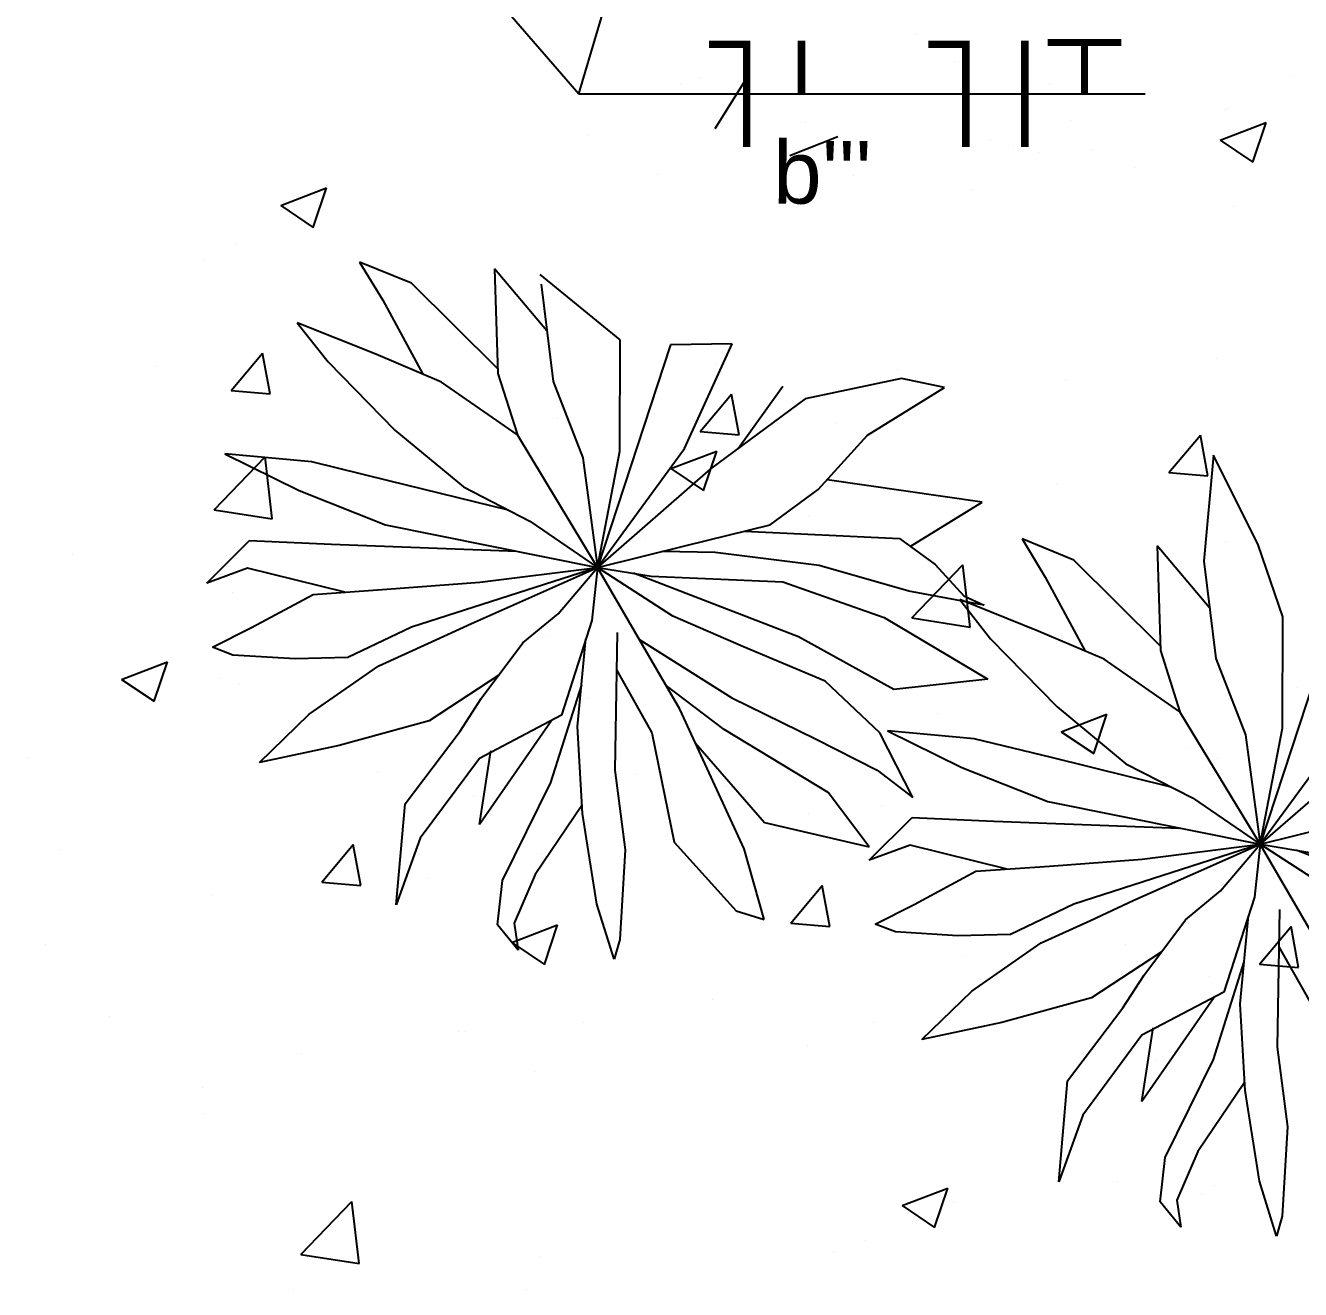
# Model space of a CAD drawing. Header units: millimetres. Extents: x 6597 to 20911, y -10306 to -132.
# Drawn here: x 10812.8 to 11007.8, y -4925.8 to -4732.4 of the extents above; entities that cross this region are included whole.
import ezdxf

# ---------------------------------------------------------------- set-up
doc = ezdxf.new("R2010")
doc.units = ezdxf.units.MM
doc.header["$LTSCALE"] = 25
doc.header["$MEASUREMENT"] = 0
doc.linetypes.add('DASHDOT2', pattern=[12.7, 6.35, -3.175, 0, -3.175])
doc.layers.add('CIRCUITOS', color=7, linetype='Continuous')
doc.layers.add('MAAI - VEGETAÇÃO', color=106, linetype='Continuous')
doc.styles.add('Arial', font='arial.ttf')

# ---------------------------------------------------------------- blocks, each defined once
blk = doc.blocks.new('JVL')
for p, q in [((246.26441, -15.6832), (246.28541, -15.65084)), ((246.28541, -15.65084), (246.31877, -15.68191)), ((246.56095, -15.66767), (246.59555, -15.65602)), ((246.59555, -15.65602), (246.59925, -15.68191)), ((246.53747, -15.68579), (246.56095, -15.66767)), ((246.17728, -15.68069), (246.18805, -15.68069)), ((246.17791, -15.68967), (246.17728, -15.68069)), ((246.18805, -15.68069), (246.25531, -15.72373)), ((246.26069, -15.72642), (246.26441, -15.6832)), ((246.31877, -15.68191), (246.3336, -15.70132)), ((246.50555, -15.7049), (246.52708, -15.68606)), ((246.51362, -15.72912), (246.53747, -15.68579)), ((246.52708, -15.68606), (246.53784, -15.68606)), ((246.59925, -15.68191), (246.59678, -15.72851)), ((246.18039, -15.70521), (246.17791, -15.68967)), ((246.4894, -15.69413), (246.47595, -15.72373)), ((246.50555, -15.7049), (246.4894, -15.69413)), ((246.18804, -15.71835), (246.18039, -15.70521)), ((246.3336, -15.70132), (246.3441, -15.72373)), ((246.3441, -15.72373), (246.36832, -15.70759)), ((246.36832, -15.70759), (246.37639, -15.71566)), ((246.50555, -15.7049), (246.50824, -15.72373)), ((246.18804, -15.71835), (246.19612, -15.74526)), ((246.37639, -15.71566), (246.3441, -15.75602)), ((246.25531, -15.72373), (246.26069, -15.72642)), ((246.27429, -15.75828), (246.26069, -15.72642)), ((246.3441, -15.72373), (246.33603, -15.74526)), ((246.47595, -15.72373), (246.47595, -15.73449)), ((246.50824, -15.72373), (246.51362, -15.72912)), ((246.75502, -15.7257), (246.73579, -15.73059)), ((246.77726, -15.73088), (246.75502, -15.7257)), ((246.44366, -15.73719), (246.43559, -15.73449)), ((246.47595, -15.73449), (246.44366, -15.73719)), ((246.44366, -15.73719), (246.48052, -15.79245)), ((246.47595, -15.73449), (246.50016, -15.75334)), ((246.51362, -15.72912), (246.50016, -15.75334)), ((246.59678, -15.72851), (246.58896, -15.76141)), ((246.73579, -15.73059), (246.77346, -15.76018)), ((246.7923, -15.74674), (246.77726, -15.73088)), ((246.82669, -15.73347), (246.81382, -15.74674)), ((246.84151, -15.73217), (246.82669, -15.73347)), ((246.85688, -15.73866), (246.84151, -15.73217)), ((246.19612, -15.74526), (246.21495, -15.76948)), ((246.33603, -15.74526), (246.34142, -15.75602)), ((246.80037, -15.7575), (246.7923, -15.74674)), ((246.81382, -15.74674), (246.80037, -15.7575)), ((246.85688, -15.73866), (246.84342, -15.77095)), ((246.34142, -15.75602), (246.31989, -15.78562)), ((246.34142, -15.75602), (246.3441, -15.75602)), ((246.3441, -15.75602), (246.34679, -15.75602)), ((246.43397, -15.75602), (246.34679, -15.75602)), ((246.47595, -15.791), (246.43397, -15.75602)), ((246.50016, -15.75334), (246.50555, -15.78562)), ((246.62663, -15.75064), (246.58896, -15.76141)), ((246.62663, -15.75064), (246.6598, -15.75569)), ((246.6598, -15.75569), (246.68575, -15.77122)), ((246.80037, -15.7575), (246.80306, -15.77633)), ((246.29029, -15.78831), (246.27429, -15.75828)), ((246.58896, -15.76141), (246.56205, -15.78831)), ((246.58896, -15.76141), (246.58896, -15.75871)), ((246.77346, -15.76557), (246.7331, -15.76826)), ((246.77346, -15.76018), (246.77346, -15.76557)), ((246.77346, -15.76557), (246.78423, -15.78171)), ((246.0162, -15.77508), (245.96888, -15.78128)), ((246.05706, -15.79221), (246.0162, -15.77508)), ((246.17297, -15.79711), (246.19645, -15.7764)), ((246.19645, -15.7764), (246.21495, -15.76948)), ((246.21495, -15.76948), (246.24185, -15.78562)), ((246.60212, -15.78513), (246.63825, -15.7685)), ((246.63825, -15.7685), (246.65521, -15.77022)), ((246.68575, -15.77122), (246.6939, -15.78024)), ((246.7331, -15.76826), (246.70888, -15.7871)), ((246.80306, -15.77633), (246.78423, -15.78171)), ((246.80306, -15.77633), (246.84611, -15.77633)), ((246.84342, -15.77095), (246.84611, -15.77633)), ((246.87735, -15.78783), (246.84611, -15.77633)), ((245.96888, -15.78128), (245.94719, -15.79987)), ((246.24185, -15.78562), (246.24185, -15.78831)), ((246.31989, -15.78562), (246.32257, -15.791)), ((246.32257, -15.791), (246.38178, -15.78024)), ((246.50555, -15.78562), (246.48052, -15.79245)), ((246.52438, -15.79638), (246.50555, -15.78562)), ((246.56982, -15.81724), (246.60212, -15.78513)), ((246.63739, -15.78562), (246.62932, -15.78831)), ((246.6939, -15.78024), (246.63739, -15.78562)), ((246.6939, -15.78024), (246.70197, -15.78293)), ((246.70888, -15.7871), (246.70888, -15.80055)), ((246.78423, -15.78171), (246.78153, -15.78979)), ((246.05706, -15.79221), (246.06158, -15.81253)), ((246.16383, -15.82599), (246.17297, -15.79711)), ((246.24185, -15.78831), (246.17997, -15.81522)), ((246.24185, -15.78831), (246.26069, -15.80177)), ((246.26069, -15.80177), (246.27182, -15.79193)), ((246.27182, -15.79193), (246.29029, -15.78831)), ((246.29029, -15.78831), (246.30105, -15.79907)), ((246.30643, -15.7937), (246.30105, -15.79907)), ((246.31989, -15.7937), (246.30643, -15.7937)), ((246.32257, -15.791), (246.31989, -15.7937)), ((246.32742, -15.80229), (246.31989, -15.7937)), ((246.47595, -15.7937), (246.47326, -15.80984)), ((246.47595, -15.7937), (246.47595, -15.791)), ((246.56205, -15.78831), (246.52438, -15.79638)), ((246.52438, -15.79638), (246.53784, -15.81253)), ((246.62394, -15.79638), (246.6078, -15.80446)), ((246.62932, -15.78831), (246.62394, -15.79638)), ((246.62394, -15.79638), (246.64546, -15.80446)), ((246.74267, -15.79172), (246.70888, -15.80055)), ((246.7627, -15.79247), (246.74019, -15.82408)), ((246.7627, -15.79247), (246.74267, -15.79172)), ((246.78153, -15.78979), (246.7627, -15.79247)), ((246.78153, -15.78979), (246.7896, -15.80862)), ((246.89464, -15.80207), (246.87735, -15.78783)), ((245.94805, -15.79907), (246.00238, -15.79907)), ((246.00238, -15.79907), (246.01314, -15.80984)), ((246.26069, -15.80177), (246.23378, -15.84482)), ((246.30105, -15.79907), (246.30105, -15.82599)), ((246.34596, -15.81264), (246.32742, -15.80229)), ((246.64546, -15.80446), (246.68045, -15.81791)), ((246.84342, -15.80324), (246.83804, -15.80862)), ((246.84342, -15.80324), (246.8724, -15.81502)), ((246.90531, -15.82746), (246.89464, -15.80207)), ((245.96691, -15.82466), (246.01314, -15.80984)), ((246.01314, -15.80984), (246.03467, -15.81253)), ((246.03467, -15.81253), (246.04274, -15.8206)), ((246.06158, -15.81253), (246.05619, -15.8206)), ((246.07886, -15.82404), (246.06107, -15.81161)), ((246.17997, -15.81522), (246.16652, -15.8206)), ((246.36563, -15.81522), (246.34596, -15.81264)), ((246.36563, -15.81522), (246.39522, -15.82599)), ((246.47057, -15.81253), (246.45711, -15.82867)), ((246.47326, -15.80984), (246.47057, -15.81253)), ((246.53245, -15.85558), (246.53784, -15.81253)), ((246.7896, -15.80862), (246.78692, -15.81669)), ((246.78692, -15.81669), (246.7896, -15.82207)), ((246.84399, -15.84479), (246.83804, -15.80862)), ((246.8724, -15.81502), (246.89724, -15.83822)), ((245.93734, -15.85151), (245.96691, -15.82466)), ((246.04274, -15.8206), (246.00507, -15.8502)), ((246.04274, -15.8206), (246.05619, -15.8206)), ((246.06696, -15.83136), (246.05619, -15.8206)), ((246.08064, -15.82452), (246.06696, -15.83136)), ((246.11148, -15.83284), (246.07886, -15.82404)), ((246.16383, -15.82329), (246.13961, -15.84751)), ((246.16383, -15.82329), (246.16383, -15.82599)), ((246.16383, -15.82599), (246.17997, -15.85558)), ((246.30105, -15.82599), (246.30643, -15.84482)), ((246.39522, -15.82599), (246.40868, -15.8206)), ((246.39522, -15.82599), (246.41137, -15.83675)), ((246.40868, -15.8206), (246.41944, -15.82599)), ((246.41944, -15.82599), (246.41675, -15.83675)), ((246.63222, -15.82068), (246.56982, -15.81724)), ((246.6782, -15.83444), (246.63222, -15.82068)), ((246.68045, -15.81791), (246.69659, -15.83136)), ((246.74019, -15.82408), (246.73278, -15.85514)), ((246.7896, -15.82207), (246.74924, -15.87589)), ((246.7896, -15.82208), (246.79456, -15.84738)), ((246.04822, -15.85769), (246.0665, -15.83077)), ((246.12615, -15.83943), (246.11148, -15.83284)), ((246.44366, -15.82867), (246.42751, -15.84482)), ((246.45711, -15.82867), (246.44366, -15.82867)), ((246.45711, -15.82867), (246.45716, -15.84889)), ((246.70197, -15.8502), (246.69659, -15.83136)), ((246.89724, -15.83822), (246.90531, -15.82746)), ((245.99969, -15.84482), (245.91968, -15.88642)), ((246.00507, -15.8502), (245.99969, -15.84482)), ((246.13961, -15.84751), (246.12615, -15.83943)), ((246.23378, -15.84482), (246.2284, -15.87442)), ((246.30643, -15.84482), (246.30643, -15.8502)), ((246.41137, -15.83675), (246.41675, -15.83675)), ((246.41675, -15.83675), (246.42751, -15.84482)), ((246.42751, -15.84482), (246.4329, -15.85827)), ((246.63201, -15.85558), (246.60241, -15.83943)), ((246.83535, -15.87589), (246.84399, -15.84479)), ((245.93781, -15.8502), (245.91968, -15.88642)), ((246.00507, -15.8502), (245.98663, -15.88869)), ((246.13961, -15.84751), (246.15306, -15.86365)), ((246.17997, -15.85558), (246.17459, -15.86365)), ((246.30643, -15.8502), (246.29836, -15.86903)), ((246.30643, -15.8502), (246.34949, -15.87979)), ((246.45716, -15.84889), (246.44904, -15.86903)), ((246.53245, -15.85558), (246.52438, -15.86365)), ((246.53245, -15.85558), (246.53245, -15.86365)), ((246.63201, -15.85558), (246.6347, -15.85289)), ((246.63201, -15.85558), (246.65623, -15.89594)), ((246.6347, -15.85289), (246.67775, -15.85289)), ((246.67775, -15.85289), (246.70197, -15.8502)), ((246.73278, -15.85514), (246.7331, -15.87858)), ((246.79456, -15.84738), (246.82458, -15.88934)), ((246.0438, -15.88456), (246.04822, -15.85769)), ((246.17459, -15.86365), (246.15306, -15.86365)), ((246.15306, -15.86365), (246.15844, -15.87979)), ((246.4329, -15.85827), (246.44097, -15.86903)), ((246.52438, -15.86365), (246.52438, -15.86635)), ((246.53245, -15.86365), (246.54052, -15.87979)), ((246.2284, -15.87442), (246.1988, -15.89056)), ((246.2284, -15.87442), (246.24724, -15.90671)), ((246.29836, -15.86903), (246.29298, -15.87711)), ((246.44097, -15.86903), (246.43828, -15.88518)), ((246.44097, -15.86903), (246.44904, -15.86903)), ((246.44904, -15.86903), (246.45173, -15.89863)), ((246.52438, -15.86635), (246.51362, -15.87979)), ((246.58627, -15.88518), (246.5782, -15.87442)), ((246.00831, -15.90934), (246.0438, -15.88456)), ((246.0438, -15.88456), (246.04577, -15.91141)), ((246.07591, -15.95005), (246.09655, -15.88518)), ((246.09655, -15.88518), (246.12615, -15.91478)), ((246.15844, -15.87979), (246.15575, -15.91478)), ((246.16803, -15.88125), (246.15844, -15.87979)), ((246.17915, -15.88902), (246.16803, -15.88125)), ((246.29298, -15.87711), (246.2876, -15.89056)), ((246.34679, -15.88249), (246.32527, -15.89594)), ((246.34949, -15.87979), (246.34679, -15.88249)), ((246.34679, -15.88249), (246.34949, -15.89594)), ((246.34949, -15.87979), (246.36563, -15.88518)), ((246.36563, -15.88518), (246.37101, -15.89325)), ((246.36563, -15.88518), (246.37639, -15.88518)), ((246.37639, -15.88518), (246.37101, -15.89325)), ((246.37639, -15.88518), (246.38715, -15.88787)), ((246.43828, -15.88518), (246.43021, -15.89325)), ((246.50824, -15.88249), (246.50286, -15.89594)), ((246.50824, -15.87979), (246.50824, -15.88249)), ((246.51362, -15.87979), (246.50824, -15.88249)), ((246.54052, -15.87979), (246.52708, -15.89325)), ((246.54052, -15.87979), (246.56744, -15.90671)), ((246.58627, -15.88518), (246.5782, -15.90671)), ((246.58627, -15.88518), (246.65085, -15.91208)), ((246.7331, -15.87858), (246.73848, -15.88396)), ((246.73848, -15.88396), (246.73579, -15.88665)), ((246.74924, -15.87589), (246.73848, -15.88396)), ((246.82459, -15.88934), (246.83535, -15.87589)), ((245.98663, -15.88869), (245.98071, -15.91967)), ((246.18804, -15.90132), (246.17915, -15.88902)), ((246.1988, -15.89056), (246.18804, -15.90132)), ((246.2876, -15.89056), (246.27414, -15.90671)), ((246.2876, -15.89056), (246.31181, -15.89056)), ((246.31181, -15.89056), (246.32527, -15.89594)), ((246.37101, -15.89325), (246.35486, -15.90401)), ((246.37101, -15.89325), (246.37101, -15.89594)), ((246.38715, -15.88787), (246.41406, -15.89594)), ((246.38715, -15.88787), (246.39792, -15.90401)), ((246.43021, -15.89325), (246.41406, -15.89594)), ((246.43021, -15.89325), (246.44097, -15.9094)), ((246.52708, -15.89325), (246.519, -15.89863)), ((246.76655, -15.89056), (246.71274, -15.92823)), ((246.76655, -15.89056), (246.78539, -15.90401)), ((246.18804, -15.90132), (246.19342, -15.92554)), ((246.32527, -15.89594), (246.32796, -15.9094)), ((246.35218, -15.90132), (246.33065, -15.91478)), ((246.34949, -15.89594), (246.35218, -15.90132)), ((246.35486, -15.90401), (246.35218, -15.90132)), ((246.37101, -15.89594), (246.37908, -15.91478)), ((246.39792, -15.90401), (246.37908, -15.91478)), ((246.39792, -15.90401), (246.41137, -15.90401)), ((246.41406, -15.89594), (246.41137, -15.90401)), ((246.41137, -15.90401), (246.42751, -15.91478)), ((246.45173, -15.89863), (246.44097, -15.9094)), ((246.45173, -15.89863), (246.46787, -15.9094)), ((246.48402, -15.90132), (246.46787, -15.91208)), ((246.50286, -15.89594), (246.48402, -15.90132)), ((246.50286, -15.89594), (246.50824, -15.89863)), ((246.519, -15.89863), (246.50824, -15.89863)), ((246.50824, -15.89863), (246.50824, -15.91747)), ((246.65085, -15.91208), (246.65623, -15.89594)), ((246.78539, -15.90401), (246.74233, -15.93092)), ((245.98268, -15.94859), (246.00831, -15.90934)), ((246.04577, -15.91141), (246.05563, -15.93826)), ((246.12615, -15.91478), (246.13154, -15.91747)), ((246.15575, -15.91478), (246.13154, -15.91747)), ((246.15575, -15.91478), (246.18535, -15.92823)), ((246.24724, -15.90671), (246.22571, -15.91747)), ((246.24724, -15.90671), (246.25531, -15.91478)), ((246.25531, -15.91478), (246.24992, -15.92554)), ((246.27414, -15.90671), (246.25531, -15.91478)), ((246.27414, -15.90671), (246.2876, -15.91747)), ((246.29567, -15.91208), (246.2876, -15.91747)), ((246.3172, -15.92016), (246.29567, -15.91208)), ((246.33065, -15.91478), (246.3172, -15.92016)), ((246.32796, -15.9094), (246.33065, -15.91478)), ((246.33065, -15.91478), (246.33065, -15.91747)), ((246.37908, -15.91478), (246.35486, -15.939)), ((246.42751, -15.91478), (246.43559, -15.91747)), ((246.44097, -15.9094), (246.43559, -15.91747)), ((246.46787, -15.91208), (246.45173, -15.94707)), ((246.46787, -15.9094), (246.46787, -15.91208)), ((246.5654, -15.92215), (246.56744, -15.90671)), ((246.5782, -15.90671), (246.56744, -15.90671)), ((245.98071, -15.91967), (245.98268, -15.94859)), ((246.13154, -15.91747), (246.06658, -15.98243)), ((246.22571, -15.91747), (246.19342, -15.92554)), ((246.22571, -15.91747), (246.24455, -15.92554)), ((246.2876, -15.91747), (246.29836, -15.94707)), ((246.33065, -15.91747), (246.35486, -15.939)), ((246.43559, -15.91747), (246.44635, -15.94437)), ((246.47347, -15.92888), (246.49324, -15.92008)), ((246.49324, -15.92008), (246.50824, -15.91747)), ((246.50824, -15.91747), (246.52976, -15.96859)), ((246.55354, -15.94908), (246.5654, -15.92215)), ((246.18535, -15.92823), (246.14768, -15.97128)), ((246.18535, -15.92823), (246.19073, -15.92823)), ((246.19342, -15.92554), (246.19073, -15.92823)), ((246.19073, -15.92823), (246.1988, -15.939)), ((246.24455, -15.92554), (246.24992, -15.92554)), ((246.24992, -15.92554), (246.28221, -15.95244)), ((246.45173, -15.94707), (246.47347, -15.92888)), ((246.64621, -15.9382), (246.68852, -15.93092)), ((246.70735, -15.93092), (246.68852, -15.93092)), ((246.70735, -15.92823), (246.71004, -15.92823)), ((246.70735, -15.92823), (246.70735, -15.93092)), ((246.71004, -15.92823), (246.70735, -15.93092)), ((246.70735, -15.93092), (246.70735, -15.93361)), ((246.70735, -15.93361), (246.71542, -15.94707)), ((246.71004, -15.92823), (246.71274, -15.92823)), ((246.74233, -15.93092), (246.73695, -15.939)), ((246.05563, -15.93826), (246.07591, -15.95005)), ((246.1988, -15.939), (246.19342, -15.9928)), ((246.1988, -15.939), (246.22571, -15.96052)), ((246.35486, -15.939), (246.35756, -15.94707)), ((246.38033, -15.93733), (246.35735, -15.94648)), ((246.39254, -15.9363), (246.38033, -15.93733)), ((246.44635, -15.94437), (246.39254, -15.9363)), ((246.44635, -15.94437), (246.45173, -15.94707)), ((246.62644, -15.95762), (246.64621, -15.9382)), ((246.73695, -15.939), (246.71542, -15.94707)), ((246.73695, -15.939), (246.78269, -15.94168)), ((246.78269, -15.94168), (246.81498, -15.9659)), ((246.28221, -15.95244), (246.2876, -15.95244)), ((246.29836, -15.94707), (246.2876, -15.95244)), ((246.2876, -15.95244), (246.29298, -15.9659)), ((246.32564, -15.95514), (246.29836, -15.94707)), ((246.35756, -15.94707), (246.36294, -15.97397)), ((246.54322, -15.9659), (246.55354, -15.94908)), ((246.65623, -15.95244), (246.62644, -15.95762)), ((246.65623, -15.95244), (246.68314, -15.95514)), ((246.71542, -15.94707), (246.70735, -15.96052)), ((246.22571, -15.96052), (246.22571, -15.96321)), ((246.22571, -15.96052), (246.2383, -15.96959)), ((246.22571, -15.97397), (246.22571, -15.96321)), ((246.33667, -15.96237), (246.32564, -15.95514)), ((246.34949, -15.97666), (246.33667, -15.96237)), ((246.68852, -15.96321), (246.6643, -15.98204)), ((246.68314, -15.95514), (246.68852, -15.96321)), ((246.70735, -15.96052), (246.68852, -15.96321)), ((246.70735, -15.96052), (246.71274, -15.96859)), ((246.06658, -15.98243), (246.14499, -15.96859)), ((246.14177, -15.99704), (246.14768, -15.97128)), ((246.14499, -15.96859), (246.14768, -15.97128)), ((246.23278, -15.98693), (246.22571, -15.97397)), ((246.2383, -15.96959), (246.26634, -15.98067)), ((246.29298, -15.9659), (246.29836, -15.97666)), ((246.36294, -15.97397), (246.35756, -15.97936)), ((246.49423, -15.96461), (246.48133, -15.9659)), ((246.48133, -15.9659), (246.49479, -15.9928)), ((246.50658, -15.96979), (246.49423, -15.96461)), ((246.51631, -15.98204), (246.50658, -15.96979)), ((246.52976, -15.96859), (246.51631, -15.98204)), ((246.54322, -15.9659), (246.52976, -15.96859)), ((246.54322, -15.9659), (246.56744, -15.97666)), ((246.71274, -15.96859), (246.74233, -15.97397)), ((246.71274, -15.96859), (246.71811, -16.00895)), ((246.75579, -15.97128), (246.74233, -15.97397)), ((246.74233, -15.97397), (246.78269, -16.03048)), ((246.8096, -15.97666), (246.75579, -15.97128)), ((246.81498, -15.9659), (246.8096, -15.97666)), ((246.26634, -15.98067), (246.29567, -15.98473)), ((246.29836, -15.97666), (246.29567, -15.98473)), ((246.35756, -15.97936), (246.34949, -15.97666)), ((246.55304, -15.98791), (246.56243, -15.98273)), ((246.56243, -15.98273), (246.56744, -15.97666)), ((246.6643, -15.98204), (246.65856, -16.00034)), ((246.19342, -15.9928), (246.19073, -15.99819)), ((246.19342, -15.9928), (246.20153, -16.00715)), ((246.236, -16.00811), (246.23278, -15.98693)), ((246.29298, -15.98473), (246.29567, -15.98473)), ((246.29567, -15.98473), (246.29836, -15.99012)), ((246.49479, -15.9928), (246.49209, -15.99819)), ((246.54052, -15.9928), (246.55304, -15.98791)), ((246.55129, -16.00088), (246.54052, -15.9928)), ((246.14729, -16.02689), (246.14177, -15.99704)), ((246.19073, -15.99819), (246.15999, -16.04569)), ((246.4598, -15.99819), (246.44366, -16.01165)), ((246.49209, -15.99819), (246.4598, -15.99819)), ((246.5565, -16.00189), (246.55129, -16.00088)), ((246.56737, -16.00759), (246.5565, -16.00189)), ((246.65856, -16.00034), (246.6598, -16.02364)), ((246.20153, -16.00715), (246.20612, -16.02449)), ((246.23141, -16.03508), (246.236, -16.00811)), ((246.36241, -16.01437), (246.36832, -16.00895)), ((246.36832, -16.00895), (246.38178, -16.00895)), ((246.38178, -16.00895), (246.38178, -16.02241)), ((246.44366, -16.01165), (246.44635, -16.01702)), ((246.57973, -16.01846), (246.56737, -16.00759)), ((246.71811, -16.00895), (246.68582, -16.05201)), ((246.71811, -16.00895), (246.76117, -16.03855)), ((246.33334, -16.01972), (246.33065, -16.02241)), ((246.33065, -16.02241), (246.33065, -16.02509)), ((246.33334, -16.01972), (246.33872, -16.01433)), ((246.33872, -16.01433), (246.35184, -16.01775)), ((246.35184, -16.01775), (246.36241, -16.01437)), ((246.38178, -16.02241), (246.4033, -16.02509)), ((246.49209, -16.01433), (246.44635, -16.01702)), ((246.51362, -16.04124), (246.49209, -16.01433)), ((246.53515, -16.03048), (246.54322, -16.02241)), ((246.54322, -16.02241), (246.55798, -16.02726)), ((246.58627, -16.02779), (246.57973, -16.01846)), ((246.15999, -16.04569), (246.14729, -16.02689)), ((246.20612, -16.02449), (246.20688, -16.03586)), ((246.32257, -16.03317), (246.30374, -16.04931)), ((246.33065, -16.02509), (246.32257, -16.03317)), ((246.40868, -16.03317), (246.39254, -16.04124)), ((246.4033, -16.02509), (246.40868, -16.03317)), ((246.41406, -16.03586), (246.40868, -16.03317)), ((246.53515, -16.03855), (246.53515, -16.03048)), ((246.55798, -16.02726), (246.5738, -16.02881)), ((246.5738, -16.02881), (246.58627, -16.02779)), ((246.58627, -16.02779), (246.58896, -16.03048)), ((246.6598, -16.02364), (246.67238, -16.03855)), ((246.78269, -16.03048), (246.77462, -16.05201)), ((246.22033, -16.052), (246.20688, -16.03586)), ((246.22033, -16.052), (246.23141, -16.03508)), ((246.31966, -16.04567), (246.33942, -16.04279)), ((246.33942, -16.04279), (246.35218, -16.04124)), ((246.35218, -16.04124), (246.34949, -16.05738)), ((246.39254, -16.04124), (246.41137, -16.06277)), ((246.53515, -16.03855), (246.51362, -16.04124)), ((246.67238, -16.03855), (246.67775, -16.05469)), ((246.76117, -16.03855), (246.77462, -16.05201)), ((246.30374, -16.05201), (246.29298, -16.06545)), ((246.30374, -16.05201), (246.31966, -16.04567)), ((246.30374, -16.04931), (246.30374, -16.05201)), ((246.68582, -16.05201), (246.67775, -16.05469)), ((246.34949, -16.05738), (246.34949, -16.06008)), ((246.34949, -16.06008), (246.36832, -16.06277)), ((246.36832, -16.06277), (246.3737, -16.07084)), ((246.37896, -16.06301), (246.38815, -16.06012)), ((246.38815, -16.06012), (246.39918, -16.06205)), ((246.39918, -16.06205), (246.40599, -16.07084)), ((246.41137, -16.06277), (246.40599, -16.07084)), ((246.3737, -16.07084), (246.37896, -16.06301))]:
    blk.add_line(p, q)
for centre, start, end in [((246.43397, -15.75602), 49.84401, 89.64699), ((246.05706, -15.79221), 12.80429, 67.53328)]:
    blk.add_arc(centre, 0.000000336, start, end)

msp = doc.modelspace()

# ---------------------------------------------------------------- linework, layer by layer
at = {"layer": 'CIRCUITOS'}
for p, q in [((10812.8, -4645.4), (10897.46, -4742.84)), ((10897.46, -4742.84), (10926.06, -4645.4)), ((10897.46, -4742.84), (10984.06, -4742.84))]:
    msp.add_line(p, q, dxfattribs=at)
for points, const_width in [([(10917.37, -4735.28), (10923.28, -4735.28)], 1.16), ([(10923.11, -4734.71), (10923.11, -4750.97)], 1.16), ([(10923.11, -4734.71), (10923.11, -4750.97)], 1.16), ([(10931.49, -4734.71), (10931.49, -4742.84)], 1.16), ([(10950.91, -4735.28), (10956.82, -4735.28)], 1.16), ([(10956.65, -4734.71), (10956.65, -4750.97)], 1.16), ([(10965.66, -4734.71), (10965.66, -4750.97)], 1.16), ([(10969.16, -4735), (10980.4, -4735)], 1.11), ([(10974.78, -4735), (10974.78, -4742.84)], 1.11)]:
    msp.add_lwpolyline(points, dxfattribs=dict(at, const_width=const_width))
at = {"layer": 'MAAI - VEGETAÇÃO', "linetype": 'Continuous', "transparency": 33554559}
for p, q in [((10948.89, -4733.82), (10948.89, -4733.82)), ((10917.46, -4735.68), (10917.46, -4735.68)), ((10954.84, -4737.93), (10954.84, -4737.93)), ((10915.99, -4740.32), (10915.99, -4740.32)), ((11006.72, -4740.19), (11006.72, -4740.19)), ((10912.95, -4741.31), (10912.95, -4741.31)), ((10969.43, -4741.35), (10969.43, -4741.35)), ((10972.62, -4746.88), (10972.62, -4746.88)), ((10996.3, -4745.29), (10996.3, -4745.29)), ((10996.82, -4745.08), (10996.82, -4745.08)), ((10918.09, -4748.39), (10918.09, -4748.39)), ((10932.12, -4747.19), (10932.12, -4747.19)), ((10995.55, -4749.96), (11002.55, -4747.27)), ((11000.52, -4753.32), (11002.55, -4747.27)), ((10898.72, -4749.3), (10898.72, -4749.3)), ((10922.54, -4749.11), (10922.54, -4749.11)), ((10960.45, -4750.07), (10960.45, -4750.07)), ((10963.86, -4750.83), (10963.86, -4750.83)), ((10995.55, -4749.96), (11000.52, -4753.32)), ((10967.74, -4751.8), (10967.74, -4751.8)), ((10975.93, -4751.37), (10975.93, -4751.37)), ((10935.41, -4753.36), (10935.41, -4753.36)), ((10982.47, -4754.14), (10982.47, -4754.14)), ((10909.46, -4755.2), (10909.46, -4755.2)), ((10939.48, -4755.3), (10939.48, -4755.3)), ((10851.83, -4759.95), (10858.83, -4757.26)), ((10856.81, -4763.31), (10858.83, -4757.26)), ((10957.44, -4757.44), (10957.44, -4757.44)), ((10851.83, -4759.95), (10856.81, -4763.31)), ((10997.51, -4760.07), (10997.51, -4760.07)), ((10844.94, -4765.72), (10844.94, -4765.72)), ((10840.17, -4768.33), (10840.17, -4768.33)), ((10870.76, -4779.68), (10870.76, -4779.68)), ((10844.24, -4788.27), (10849.06, -4782.52)), ((10850.22, -4788.79), (10849.06, -4782.52)), ((10865.05, -4782.1), (10865.05, -4782.1)), ((10995, -4783.31), (10995, -4783.31)), ((10832.89, -4784.66), (10832.89, -4784.66)), ((10918.43, -4784.35), (10918.43, -4784.35)), ((10946.17, -4785.11), (10946.17, -4785.11)), ((10971.81, -4786.61), (10971.81, -4786.61)), ((10844.24, -4788.27), (10850.22, -4788.79)), ((10915.97, -4794.54), (10920.79, -4788.8)), ((10921.94, -4795.06), (10920.79, -4788.8)), ((10894.23, -4792.6), (10894.23, -4792.6)), ((10936.68, -4793.32), (10936.68, -4793.32)), ((10915.97, -4794.54), (10921.94, -4795.06)), ((10987.69, -4800.82), (10992.51, -4795.07)), ((10993.67, -4801.34), (10992.51, -4795.07)), ((10911.52, -4800.21), (10918.53, -4797.53)), ((10916.5, -4803.57), (10918.52, -4797.53)), ((10841.67, -4806.51), (10849.46, -4798.4)), ((10843.72, -4799.01), (10843.72, -4799.01)), ((10850.55, -4807.9), (10849.45, -4798.4)), ((10911.52, -4800.21), (10916.5, -4803.57)), ((10987.69, -4800.82), (10993.67, -4801.34)), ((10878.36, -4803.33), (10878.36, -4803.33)), ((10970.51, -4802.52), (10970.51, -4802.52)), ((10841.66, -4806.52), (10850.55, -4807.9)), ((10932.64, -4807.51), (10932.64, -4807.51)), ((10907.61, -4810.81), (10907.61, -4810.81)), ((10996.3, -4811.35), (10996.3, -4811.35)), ((10820.04, -4813.34), (10820.04, -4813.34)), ((10948.39, -4823.07), (10956.18, -4814.95)), ((10957.28, -4824.45), (10956.17, -4814.96)), ((10844.45, -4819.12), (10844.45, -4819.12)), ((10944.95, -4818.4), (10944.95, -4818.4)), ((10948.38, -4823.07), (10957.28, -4824.45)), ((10893.02, -4825.89), (10893.02, -4825.89)), ((10827.5, -4832.47), (10834.5, -4829.78)), ((10832.47, -4835.82), (10834.5, -4829.78)), ((10827.5, -4832.47), (10832.48, -4835.82)), ((10842.51, -4832.3), (10842.51, -4832.3)), ((10845.58, -4833.2), (10845.58, -4833.2)), ((11007.36, -4833.65), (11007.36, -4833.65)), ((10898.96, -4835.45), (10898.96, -4835.45)), ((10952.34, -4837.71), (10952.34, -4837.71)), ((10971.21, -4840.47), (10978.22, -4837.79)), ((10976.19, -4843.83), (10978.22, -4837.79)), ((10971.21, -4840.47), (10976.19, -4843.83)), ((11005.72, -4839.96), (11005.72, -4839.96)), ((10944.21, -4841.96), (10944.21, -4841.96)), ((10813.28, -4844.37), (10813.28, -4844.37)), ((10990.87, -4842.97), (10990.87, -4842.97)), ((10995.08, -4844.64), (10995.08, -4844.64)), ((10866.66, -4846.63), (10866.66, -4846.63)), ((10906.33, -4846.95), (10906.33, -4846.95)), ((10881.3, -4850.25), (10881.3, -4850.25)), ((10920.04, -4848.89), (10920.04, -4848.89)), ((10943.74, -4851.69), (10943.74, -4851.69)), ((10973.43, -4851.14), (10973.43, -4851.14)), ((10932.55, -4852.98), (10932.55, -4852.98)), ((10858.12, -4863.49), (10862.94, -4857.74)), ((10864.09, -4864.01), (10862.94, -4857.74)), ((10818.14, -4858.56), (10818.14, -4858.56)), ((10891.8, -4859.18), (10891.8, -4859.18)), ((10858.12, -4863.49), (10864.09, -4864.01)), ((10874.23, -4862.99), (10874.23, -4862.99)), ((10841.29, -4865.58), (10841.29, -4865.58)), ((10929.84, -4869.76), (10934.66, -4864.02)), ((10935.82, -4870.28), (10934.66, -4864.02)), ((10929.84, -4869.76), (10935.82, -4870.28)), ((11006.09, -4869.8), (11006.09, -4869.8)), ((10887.19, -4872.73), (10894.19, -4870.04)), ((10892.17, -4876.08), (10894.19, -4870.04)), ((11001.57, -4876.04), (11006.39, -4870.29)), ((11007.54, -4876.56), (11006.39, -4870.29)), ((10815.91, -4873), (10815.91, -4873)), ((10887.19, -4872.73), (10892.17, -4876.08)), ((10981.05, -4873.09), (10981.05, -4873.09)), ((10956.51, -4874.94), (10956.51, -4874.94)), ((11001.57, -4876.04), (11007.54, -4876.56)), ((10993.87, -4877.93), (10993.87, -4877.93)), ((10917.9, -4881.41), (10917.9, -4881.41)), ((10825.68, -4884.03), (10825.68, -4884.03)), ((10898.19, -4884.95), (10898.19, -4884.95)), ((10942.52, -4884.97), (10942.52, -4884.97)), ((10879.06, -4886.28), (10879.06, -4886.28)), ((10880.03, -4886.39), (10880.03, -4886.39)), ((10932.45, -4888.54), (10932.45, -4888.54)), ((10854.99, -4889.69), (10854.99, -4889.69)), ((10985.83, -4890.79), (10985.83, -4890.79)), ((10890.58, -4892.47), (10890.58, -4892.47)), ((10839.87, -4894.96), (10839.87, -4894.96)), ((10840.07, -4898.87), (10840.07, -4898.87)), ((10946.88, -4912.99), (10953.88, -4910.3)), ((10951.86, -4916.35), (10953.88, -4910.3)), ((10979.78, -4909.24), (10979.78, -4909.24)), ((10994.7, -4909.94), (10994.7, -4909.94)), ((10854.92, -4920.48), (10862.71, -4912.36)), ((10863.81, -4921.86), (10862.71, -4912.37)), ((10954.75, -4912.53), (10954.75, -4912.53)), ((10992.65, -4911.22), (10992.65, -4911.22)), ((10946.88, -4912.99), (10951.86, -4916.35)), ((10941.31, -4918.26), (10941.31, -4918.26)), ((10854.92, -4920.49), (10863.81, -4921.86)), ((10936.38, -4919.95), (10936.38, -4919.95)), ((10891.59, -4920.85), (10891.59, -4920.85)), ((10853.72, -4925.83), (10853.72, -4925.83)), ((10889.37, -4925.76), (10889.37, -4925.76))]:
    msp.add_line(p, q, dxfattribs=at)
at = {"layer": 'MAAI - VEGETAÇÃO', "transparency": 33554559}
for p, q in [((10922.69, -4741.11), (10918.26, -4748.2)), ((10937.07, -4749.43), (10929.72, -4752.33)), ((10871.82, -4771.82), (10863.91, -4768.6)), ((10863.91, -4768.6), (10867.44, -4774.45)), ((10884.54, -4769.66), (10885.05, -4785.67)), ((10892.56, -4779.13), (10884.54, -4769.66)), ((10885.03, -4784.95), (10871.82, -4771.82)), ((10903.77, -4780.5), (10891.5, -4770.52)), ((10891.68, -4771.97), (10893.52, -4786.88)), ((10867.44, -4774.45), (10873.56, -4785.76)), ((10854.37, -4777.88), (10859.08, -4783.88)), ((10866.36, -4782.71), (10854.37, -4777.88)), ((10911.46, -4781.27), (10900.31, -4815.32)), ((10903.73, -4797.56), (10903.77, -4780.5)), ((10920.91, -4781.14), (10911.46, -4781.27)), ((10913.61, -4797.15), (10920.91, -4781.14)), ((10859.08, -4783.88), (10869.27, -4794.31)), ((10876.45, -4786.97), (10866.36, -4782.71)), ((10885.05, -4785.67), (10888.04, -4795.05)), ((10888.04, -4795.05), (10876.45, -4786.97)), ((10893.52, -4786.88), (10898.06, -4798.58)), ((10921.82, -4797.11), (10928.66, -4787.6)), ((10946.78, -4786.43), (10932.07, -4789.51)), ((10941.58, -4795.07), (10953.37, -4787.79)), ((10953.37, -4787.79), (10946.78, -4786.43)), ((10932.07, -4789.51), (10917.6, -4800.24)), ((10869.27, -4794.31), (10879.77, -4802.99)), ((10900.31, -4815.32), (10888.04, -4795.05)), ((10934.04, -4803.42), (10941.58, -4795.07)), ((10900.31, -4815.32), (10913.61, -4797.15)), ((10900.31, -4815.32), (10903.73, -4797.56)), ((10843.3, -4797.94), (10854.67, -4803.57)), ((10856.57, -4799.19), (10843.3, -4797.94)), ((10868.37, -4802.06), (10856.57, -4799.19)), ((10898.06, -4798.58), (10900.31, -4815.32)), ((10994.53, -4798.14), (10993.03, -4814.35)), ((11001.33, -4811.86), (10994.53, -4798.14)), ((10917.6, -4800.24), (10900.31, -4815.32)), ((10886.69, -4806.56), (10868.37, -4802.06)), ((10879.77, -4802.99), (10889.94, -4808.23)), ((10926.69, -4808.8), (10934.04, -4803.42)), ((10959.14, -4805.32), (10935.4, -4801.92)), ((10854.67, -4803.57), (10867.84, -4808.79)), ((10948.14, -4812.12), (10959.14, -4805.32)), ((10867.84, -4808.79), (10900.31, -4815.32)), ((10889.94, -4808.23), (10900.31, -4815.32)), ((10913.83, -4811.97), (10926.69, -4808.8)), ((10840.51, -4817.73), (10847.06, -4811.2)), ((10847.06, -4811.2), (10859.58, -4811.78)), ((10922.78, -4809.76), (10946.51, -4810.93)), ((10946.51, -4810.93), (10951.94, -4814.88)), ((10973.17, -4814.2), (10965.25, -4810.98)), ((10965.25, -4810.98), (10968.79, -4816.83)), ((10859.58, -4811.78), (10887.96, -4812.83)), ((10900.31, -4815.32), (10913.83, -4811.97)), ((10918.31, -4813.03), (10910.18, -4812.87)), ((10934.19, -4815.03), (10918.31, -4813.03)), ((10985.89, -4812.04), (10986.4, -4828.05)), ((10993.91, -4821.51), (10985.89, -4812.04)), ((11005.12, -4822.88), (11001.33, -4811.86)), ((10947.93, -4818.96), (10934.19, -4815.03)), ((10951.94, -4814.88), (10956.31, -4819.67)), ((10986.37, -4827.33), (10973.17, -4814.2)), ((10993.03, -4814.35), (10994.86, -4829.26)), ((10846.76, -4815.43), (10840.51, -4817.73)), ((10861.63, -4819.11), (10846.76, -4815.43)), ((10900.31, -4815.32), (10871.83, -4824.49)), ((10881, -4823.89), (10900.31, -4815.32)), ((10882.27, -4817.59), (10900.31, -4815.32)), ((10894.25, -4822.43), (10900.31, -4815.32)), ((10900.31, -4815.32), (10899.42, -4823.43)), ((10911.82, -4822.78), (10900.31, -4815.32)), ((10900.31, -4815.32), (10908.49, -4816.66)), ((10912.91, -4837.02), (10900.31, -4815.32)), ((10931.04, -4825.96), (10905.82, -4816.22)), ((10908.49, -4816.66), (10928.65, -4817.52)), ((10968.79, -4816.83), (10974.91, -4828.14)), ((10856.82, -4819.45), (10868.06, -4818.65)), ((10868.06, -4818.65), (10882.27, -4817.59)), ((10928.65, -4817.52), (10944.16, -4823.02)), ((10959.44, -4821.11), (10947.93, -4818.96)), ((10847.36, -4824.52), (10856.82, -4819.45)), ((10955.72, -4820.26), (10960.43, -4826.26)), ((10967.71, -4825.09), (10955.72, -4820.26)), ((10956.31, -4819.67), (10959.44, -4821.11)), ((10888.89, -4826.88), (10894.25, -4822.43)), ((10922.64, -4827.47), (10911.82, -4822.78)), ((10944.16, -4823.02), (10960.02, -4832.43)), ((11005.08, -4839.95), (11005.12, -4822.88)), ((10841.41, -4827.54), (10847.36, -4824.52)), ((10871.83, -4824.49), (10862.1, -4829.1)), ((10874.36, -4826.98), (10881, -4823.89)), ((10899.42, -4823.43), (10894.76, -4837.96)), ((11012.81, -4823.65), (11001.66, -4857.7)), ((10882.52, -4835.37), (10888.89, -4826.88)), ((10897.23, -4839.7), (10898.51, -4826.28)), ((10903.29, -4825.3), (10902.92, -4846.35)), ((10906.76, -4826.42), (10920.83, -4835.3)), ((10945.63, -4834.01), (10931.04, -4825.96)), ((10960.43, -4826.26), (10970.62, -4836.69)), ((10977.79, -4829.36), (10967.71, -4825.09)), ((10844.52, -4828.74), (10841.41, -4827.54)), ((10854.04, -4829.34), (10844.52, -4828.74)), ((10866.83, -4830.39), (10874.36, -4826.98)), ((10935.13, -4832.75), (10922.64, -4827.47)), ((10986.4, -4828.05), (10989.39, -4837.44)), ((10862.1, -4829.1), (10854.04, -4829.34)), ((10856.21, -4837.8), (10866.83, -4830.39)), ((10989.39, -4837.44), (10977.79, -4829.36)), ((10994.86, -4829.26), (10999.4, -4840.96)), ((10885.18, -4831.82), (10874.53, -4838.83)), ((10903.19, -4830.99), (10908.62, -4840.63)), ((10943.47, -4840.63), (10935.13, -4832.75)), ((10960.02, -4832.43), (10945.63, -4834.01)), ((10893.17, -4848.24), (10897.89, -4833.31)), ((10919.66, -4840.11), (10910.81, -4833.41)), ((10879.29, -4840.37), (10882.52, -4835.37)), ((10920.83, -4835.3), (10933.63, -4841.54)), ((10848.58, -4845.18), (10856.21, -4837.8)), ((10894.76, -4837.96), (10882.22, -4844.55)), ((10922.72, -4858.38), (10912.91, -4837.02)), ((10970.62, -4836.69), (10981.11, -4845.37)), ((11001.66, -4857.7), (10989.39, -4837.44)), ((10874.53, -4838.83), (10860.8, -4842.57)), ((10870.86, -4851.53), (10879.29, -4840.37)), ((10893.22, -4838.84), (10882.23, -4854.69)), ((10897.99, -4852.99), (10897.23, -4839.7)), ((10935.55, -4849.78), (10919.66, -4840.11)), ((10944.65, -4840.32), (10956.01, -4845.95)), ((10957.92, -4841.57), (10944.65, -4840.32)), ((11001.66, -4857.7), (11014.96, -4839.53)), ((11001.66, -4857.7), (11005.08, -4839.95)), ((10908.62, -4840.63), (10912.02, -4857.38)), ((10915.3, -4842.22), (10925.82, -4854.38)), ((10933.63, -4841.54), (10943.08, -4846.36)), ((10948.54, -4850.55), (10943.47, -4840.63)), ((10969.72, -4844.44), (10957.92, -4841.57)), ((10999.4, -4840.96), (11001.66, -4857.7)), ((10860.8, -4842.57), (10848.58, -4845.18)), ((10882.23, -4854.69), (10883.95, -4843.4)), ((10988.04, -4848.94), (10969.72, -4844.44)), ((11018.94, -4842.62), (11001.66, -4857.7)), ((10882.22, -4844.55), (10873.19, -4856.76)), ((10902.92, -4846.35), (10904.51, -4858.57)), ((10943.08, -4846.36), (10948.54, -4850.55)), ((10956.01, -4845.95), (10969.18, -4851.17)), ((10981.11, -4845.37), (10991.29, -4850.61)), ((10885.78, -4863.26), (10893.17, -4848.24)), ((10941.85, -4858.09), (10935.55, -4849.78)), ((10869.51, -4866.99), (10870.86, -4851.53)), ((10897.92, -4851.77), (10890.77, -4862.31)), ((10969.18, -4851.17), (11001.66, -4857.7)), ((10991.29, -4850.61), (11001.66, -4857.7)), ((10900.2, -4866.88), (10897.99, -4852.99)), ((10941.86, -4860.11), (10948.41, -4853.58)), ((10948.41, -4853.58), (10960.92, -4854.16)), ((10960.92, -4854.16), (10989.31, -4855.22)), ((10925.82, -4854.38), (10941.85, -4858.09)), ((11001.66, -4857.7), (11015.18, -4854.35)), ((10873.19, -4856.76), (10869.51, -4866.99)), ((10912.02, -4857.38), (10921.52, -4867.88)), ((10948.11, -4857.81), (10941.86, -4860.11)), ((10962.98, -4861.49), (10948.11, -4857.81)), ((11001.66, -4857.7), (10973.17, -4866.87)), ((10982.35, -4866.27), (11001.66, -4857.7)), ((10983.61, -4859.98), (11001.66, -4857.7)), ((10995.6, -4864.81), (11001.66, -4857.7)), ((11001.66, -4857.7), (11000.77, -4865.81)), ((11013.17, -4865.16), (11001.66, -4857.7)), ((11001.66, -4857.7), (11009.84, -4859.04)), ((11014.26, -4879.4), (11001.66, -4857.7)), ((10904.51, -4858.57), (10903.69, -4872.25)), ((10925.8, -4869.22), (10922.72, -4858.38)), ((10969.41, -4861.04), (10983.61, -4859.98)), ((11032.39, -4868.34), (11007.16, -4858.6)), ((10948.71, -4866.9), (10958.17, -4861.83)), ((10958.17, -4861.83), (10969.41, -4861.04)), ((10885.02, -4870.01), (10885.78, -4863.26)), ((10890.77, -4862.31), (10887.54, -4869.78)), ((10990.24, -4869.26), (10995.6, -4864.81)), ((11000.77, -4865.81), (10996.11, -4880.34)), ((10902.82, -4875.29), (10900.2, -4866.88)), ((10921.52, -4867.88), (10925.8, -4869.22)), ((10942.76, -4869.92), (10948.71, -4866.9)), ((10973.17, -4866.87), (10963.44, -4871.48)), ((10975.71, -4869.36), (10982.35, -4866.27)), ((11004.63, -4867.68), (11004.27, -4888.74)), ((10887.54, -4869.78), (10888.15, -4873.92)), ((10968.18, -4872.77), (10975.71, -4869.36)), ((10983.87, -4877.76), (10990.24, -4869.26)), ((10998.58, -4882.09), (10999.85, -4868.66)), ((10888.15, -4873.92), (10885.02, -4870.01)), ((10945.87, -4871.12), (10942.76, -4869.92)), ((10955.39, -4871.73), (10945.87, -4871.12)), ((10963.44, -4871.48), (10955.39, -4871.73)), ((10903.69, -4872.25), (10902.82, -4875.29)), ((10957.55, -4880.18), (10968.18, -4872.77)), ((11004.53, -4873.37), (11009.97, -4883.02)), ((10986.53, -4874.2), (10975.88, -4881.21)), ((10994.52, -4890.62), (10999.23, -4875.69)), ((10980.64, -4882.75), (10983.87, -4877.76)), ((10949.92, -4887.56), (10957.55, -4880.18)), ((10975.88, -4881.21), (10962.14, -4884.95)), ((10996.11, -4880.34), (10983.56, -4886.93)), ((10994.57, -4881.22), (10983.57, -4897.07)), ((10972.2, -4893.92), (10980.64, -4882.75)), ((10999.34, -4895.37), (10998.58, -4882.09)), ((10962.14, -4884.95), (10949.92, -4887.56)), ((10983.56, -4886.93), (10974.53, -4899.14)), ((10983.57, -4897.07), (10985.3, -4885.78)), ((11004.27, -4888.74), (11005.86, -4900.95)), ((10987.13, -4905.64), (10994.52, -4890.62)), ((10970.86, -4909.37), (10972.2, -4893.92)), ((10999.27, -4894.16), (10992.12, -4904.69)), ((11001.54, -4909.26), (10999.34, -4895.37)), ((10974.53, -4899.14), (10970.86, -4909.37)), ((11005.86, -4900.95), (11005.04, -4914.63)), ((10992.12, -4904.69), (10988.89, -4912.16)), ((10986.37, -4912.39), (10987.13, -4905.64)), ((11004.17, -4917.68), (11001.54, -4909.26)), ((10989.5, -4916.3), (10986.37, -4912.39)), ((10988.89, -4912.16), (10989.5, -4916.3)), ((11005.04, -4914.63), (11004.17, -4917.68))]:
    msp.add_line(p, q, dxfattribs=at)

# ---------------------------------------------------------------- block references
at = {"layer": 'MAAI - VEGETAÇÃO', "transparency": 33554559, "xscale": 198.1492140380814, "yscale": 198.1492140380814, "zscale": 198.1492140380814, "rotation": 179.2363520699055}
msp.add_blockref('JVL', (59833.79, -8483.65), dxfattribs=at)

# ---------------------------------------------------------------- texts
at = {"layer": 'CIRCUITOS', "linetype": 'DASHDOT2', "style": 'Arial'}
msp.add_text("b'''", height=9.6, dxfattribs=at).set_placement((10927.13, -4759.66))

doc.saveas('drawing.dxf')
